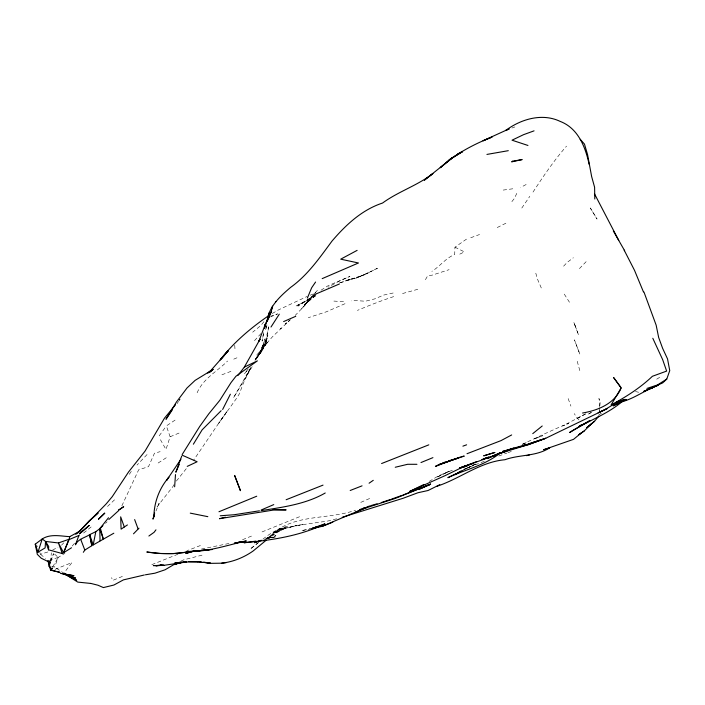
<?xml version="1.0" encoding="UTF-8"?>
<svg xmlns="http://www.w3.org/2000/svg" width="705" height="705" viewBox="0 0 705 705"><rect width="100%" height="100%" fill="white"/><g stroke="black" fill="none" stroke-linecap="round" stroke-linejoin="round"><path stroke-width="0.53" stroke-dasharray="3.52 2.64" d="M466.507 239.127L454.972 247.182L454.69 254.487C445.675 258.118 440.008 266.34 431.874 271.355M599.602 407.71L599.453 410.777L599.726 407.763M599.655 406.688L599.858 402.59L598.942 398.492L600.078 402.687L599.796 406.75M516.791 193.373L514.315 198.563L511.53 202.053M50.452 561.568L51.377 552.817M266.296 326.186L265.644 330.293L267.169 324.097M263.696 332.637L262.084 341.088L263.846 331.914M175.087 420.101L166.362 425.917L170.117 436.756L165.975 449.464L160.449 439.7M50.769 561.506L53.509 553.681L50.584 561.48M155.955 511.019L159.189 503.203L157.109 506.789L172.875 486.635L174.629 483.489M51.712 566.697L54.62 567.04L58.215 557.399L64.922 553.328M121.868 505.811L138.674 469.786L148.491 466.684L154.483 453.2L160.158 451.649M259.422 354.025L262.683 349.83L267.856 335.078C266.111 340.823 263.573 350.57 259.59 353.831L267.239 338.488L262.683 349.83L255.228 360.229M256.241 359.153L259.696 353.055L263.608 343.705L258.382 354.668L254.672 360.713M259.59 353.831L266.534 341.572L254.681 360.607L261.775 350.614L254.399 360.828M262.595 347.891L256.629 358.343L263.573 345.485L256.541 359.471M52.708 566.908L58.215 557.399L54.488 553.98M425.415 279.709L427.697 275.752L432.236 275.126L449.111 269.662M252.196 366.653L233.443 397.902L250.68 367.834L243.569 382.744L239.303 393.936L236.607 398.272L218.709 423.229L193.408 460.497M197.127 392.791C203.119 378.62 217.21 371.403 227.592 361.031M177.008 403.718L178.568 401.339M179.079 400.546L180.119 398.959L178.779 400.66M129.323 474.315L131.394 471.248M521.806 208.054L529.834 196.29M258.056 355.153L267.688 341.969L264.542 345.873L272.597 336.602L289.623 320.378L285.164 323.983L290.539 319.682M159.18 435.875L166.362 425.926M248.248 368.918L244.476 373.765L247.147 370.451M176.365 481.066L186.693 468.164M586.146 261.661L579.052 269.002M263.934 321.683L260.806 325.543L252.681 332.196M533.006 192.095C543.273 176.347 554.007 160.44 566.547 146.129M264.542 345.873L265.767 344.419L256.409 355.47M72.21 546.014L75.567 542.154M315.787 295.527L304.304 304.868L317.453 290.319L301.414 309.019L308.429 300.929L305.009 305.265L295.201 315.408M254.487 340.647L261.017 333.571M147.063 454.54L137.008 465.071M563.603 266.19L567.049 262.524L573.368 257.748M61.547 545.176L63.767 542.85M105.521 523.313L107.089 521.815M107.513 506.446L115.206 499.202M267.997 538.62C290.002 512.746 326.512 520.519 355.576 510.191M304.304 304.868L314.615 295.818L306.058 303.317M83.622 533.042L92.364 525.948M258.805 542.18L250.099 549.169L258.083 542.876M314.844 294.69L308.719 299.352L297.88 306.093L316.563 293.712L306.869 300.586L295.686 306.19L316.642 295.325M262.868 539.21C270.226 533.174 278.598 528.345 287.957 526.194L276.386 530.988L280.176 528.115L271.989 534.919L282.608 528.635L272.861 534.082L266.922 538.267M598.554 415.245L602.599 412.293M158.131 463.018L166.926 457.316M321.022 290.213L328.23 285.64L349.927 276.43L340.251 280.608L328.107 287.208M656.69 379.175L661.757 376.056M429.222 481.4L438.783 475.69L448.926 471.434L436.474 477.4L448.926 471.434M526.159 184.516L520.704 187.415M267.098 538.602L274.254 534.478L267.072 538.497M475.099 464.269L463.811 469.83M272.253 313.487L278.898 309.698L307.283 296.373M52.505 550.138L57.925 547.159M591.319 412.416L587.653 414.425L591.398 412.469M265.591 538.682L283.877 528.9L296.312 525.577L284.89 528.292L275.488 532.698L286.036 527.948L284.89 528.292L302.692 524.538L295.051 525.851M585.256 414.055L575.835 419.123L587.168 413.121M522.141 444.361C537.607 437.303 552.782 429.583 568.688 423.361L562.696 425.97L581.493 416.073M463.908 469.883L466.613 468.437M475.99 463.952L467.671 467.829M497.228 227.548L507.045 222.657M459.757 254.161L464.41 251.896L454.972 247.182M180.912 561.18L183.767 559.814L203.163 554.87M467.547 467.988L475.047 464.401M345.045 303.696L326.283 311.83L308.252 317.691M273.161 532.654L282.414 528.327M463.908 469.512L466.728 468.252M360.775 502.383L370.592 498.074M522.987 444.159L526.573 442.608L522.758 444.176M270.5 316.898L277.585 313.875L270.984 316.148M233.743 359.162L237.065 357.752M339.396 282.925L364.802 274.624L356.157 278.061L345.943 280.44L355.117 278.14L339.775 282.943M170.117 436.756L179.643 432.826M122.379 576.417L112.597 580.462L111.619 577.642M151.822 564.652L178.136 554.148M242.511 539.722L252.073 535.853M299.563 516.721L261.573 532.116M463.811 469.301L484.82 461.114M310.165 295.201L314.95 293.333M200.414 545.52L186.878 550.764M536.417 438.078L542.744 435.681L532.98 439.4M221.908 374.787L231.249 371.244M470.737 237.744L479.55 234.518M268.244 538.549L275.972 535.641L267.089 538.347M511.909 128.046L514.897 126.935M55.069 569.34L71.901 562.572L63.864 573.244L54.62 567.04M507.979 452.663L512.086 451.156M498.779 456.003L506.957 453.033M452.39 470.305L446.221 472.473L450.292 471.143M393.707 296.585L384.86 299.625A116.096 24.516 -23.3 0 0 357.409 310.411M49.015 560.528L58.215 557.399M39.736 552.394L40.538 554.262L47.984 551.918M402.52 293.544L419.193 288.909M512.799 188.79L502.762 190.138M336.655 518.792L328.01 521.004L298.418 525.26M312.553 528.098L301.317 530.75L310.209 529.032M393.17 292.998L383.661 295.069L374.875 298.841L365.446 301.229L354.659 300.515L351.372 300.894M201.436 549.036L228.931 543.502M266.129 538.752L276.272 536.761L266.164 538.673M333.888 301.07L344.719 301.819M635.487 391.557L638.668 392.262M40.538 554.262L45.437 558.457M578.99 419.951L576.029 416.717L574.337 413.588M564.256 294.1L570.583 303.996M541.299 287.993L537.457 279.092L535.351 271.601M36.545 544.921L37.339 546.789M568.168 398.589L570.918 406.168M577.219 361.277L579.871 370.777M234.73 345.221L235.003 349.416M268.623 326.873L266.525 339.475L265.177 343.009L268.623 326.873M264.974 338.973L262.736 347.133L259.511 354.359L264.437 342.665L261.361 350.685L264.974 338.973M250.68 367.834L246.635 375.527L250.698 367.816M227.001 411.42L218.709 423.229L227.001 411.42M281.189 328.081L280.528 328.618L281.189 328.081M377.431 268.27L365.657 274.113L377.431 268.27M368.16 272.888L356.157 278.061L368.16 272.888M591.301 209.579L590.305 207.966L597.056 219.061L591.301 209.579M579.801 354.033L574.452 339.854L579.801 354.033M575.174 325.798L573.65 322L578.593 335.042L575.174 325.798"/><path stroke-width="1.06" d="M71.513 547.767L62.296 553.548L48.513 549.829L48.707 546.516L45.534 541.449L42.23 538.946L35.25 544.163L37.312 554.359L41.251 558.237L50.337 562.66L48.751 566.353M62.296 553.548L58.427 542.956L63.582 552.72L69.24 539.184L58.427 542.956L45.534 541.449L45.138 547.891L37.964 552.191L35.25 544.163M174.637 486.794L175.492 474.588M267.107 321.048C268.79 306.649 280.193 296.259 290.61 287.384C307.741 275.153 319.656 257.73 332.029 241.057C345.847 224.895 361.903 209.817 382.551 203.04C398.36 191.469 417.36 185.618 432.905 173.562L424.313 180.198L452.372 157.832L461.766 152.069L449.173 159.903L440.255 167.719L452.372 157.832L449.173 159.903C462.462 150.509 477.029 142.824 492.222 137.017M264.631 327.834L264.727 327.332M264.921 326.283L265.318 324.194L271.628 310.976L267.16 321.559M264.507 328.415L265.318 324.194L258.911 341.229L260.127 339.07L244.291 367.173M113.822 533.209L93.175 544.947L95.818 531.676L99.766 528.706L108.499 517.752M267.918 318.634L268.288 316.906M267.997 318.457L269.328 312.756L268.473 316.043M268.684 317.902L269.945 312.738L265.071 326.362M154.659 513.002L152.967 519.127L154.087 516.086M271.513 309.918L272.571 306.146L271.443 310.121M37.964 552.191L42.23 538.946C50.39 533.623 60.674 536.152 69.716 536.655L80.203 530.953M652.953 387.494L648.23 389.389L658.126 385.23L643.691 391.434L662.726 382.868L666.763 379.087L669.75 370.601L667.538 358.924L662.638 348.367L658.664 337.492L656.152 325.164L643.965 292.029M181.758 455.985L175.853 472.227L179.237 464.401M63.582 552.72L68.72 539.73L78.907 535.483L75.435 544.789C77.92 539.078 84.891 537.686 89.702 534.69L91.861 545.679L84.82 550.076L83.331 552.288M307.354 298.1L311.654 287.772L315.576 282.035M78.572 536.276L78.907 535.483M222.648 409.464L230.359 394.218M193.364 444.212L202.132 429.838L221.114 410.724M52.161 567.851L50.575 570.063L47.984 560.872L49.2 563.753M182.146 454.575L199.7 426.481L208.839 413.764L219.784 400.343L231.011 382.621L235.928 376.267L257.395 360.863L244.415 367.076M270.993 327.023L279.286 314.166M180.903 459.237L166.609 480.361L168.892 477.214C159.374 488.045 153.998 502.498 153.893 516.897M172.284 409.949L165.983 419.255L176.373 402.114L187.001 387.997L195.126 380.365L213.016 369.411L209.182 372.469M594.562 421.255L586.886 427.547L594.562 421.255L598.765 416.17M133.501 533.817L138.973 528.195M275.523 302.031L275.911 301.493M155.955 529.834L154.095 532.301L148.878 536.029M237.779 375.598L244.071 367.472M175.422 404.899L164.512 418.127L145.027 451.13L128.539 472.015L112.245 496.664L106.147 503.952L77.753 533.006M207.755 373.156L210.98 370.345L227.724 351.39L221.15 358.642C234.694 341.537 251.271 327.561 269.239 315.285M224.895 354.65L228.235 350.764L220.172 359.938L224.216 355.408M79.136 531.808L89.271 520.933L97.951 513.117L89.271 520.933L80.608 530.081M68.72 539.73L69.24 539.184M100.031 528.547L102.93 525.586M584.251 430.931L578.928 434.65L584.251 430.931L591.451 423.784M81.516 529.191L75.77 534.346M581.123 433.108L573.535 439.347L543.811 449.675M69.716 536.655L69.319 538.972M108.861 519.488L118.537 510.72M266.419 540.021L253.183 550.957C243.877 557.514 232.95 561.938 221.599 563.189L209.984 563.357L203.093 562.229M532.751 433.637L542.224 425.987M208.997 372.592L212.936 369.429L208.962 372.637M52.487 568.671L51.06 569.755L47.984 560.872M118.634 510.235L123.71 506.666L118.458 510.094M369.085 483.216L373.271 480.316M124.318 526.97L121.101 529.173L120.67 516.836L124.318 526.97L127.42 524.943M578.77 426.56L581.264 424.877M616.919 402.282L604.291 410.099L598.14 412.786L607.507 408.415L545.74 438.272L528.433 444.626L502.771 451.376L524.449 445.075M666.763 379.087L657.474 384.956L646.987 388.411M499.96 453.236C484.335 465.6 465.582 469.451 447.86 477.69L456.32 473.531M174.25 564.37L165.023 569.807L154.994 573.183L145.406 574.804M342.26 517.285L403.137 498.259L418.003 492.724L428.05 490.513L439.779 484.67M423.961 484.45L409.42 491.561L445.049 475.663L465.185 465.89L459.449 468.155L467.071 466.04L459.669 468.014M263.52 540.664L265.309 539.633M461.202 471.072L454.892 474.694L463.009 470.367M578.884 426.613L590.173 420.462L569.508 432.57C586.622 421.246 606.741 414.91 622.348 401.401L613.13 405.842L626.489 399.541L616.628 402.819C630.314 400.986 641.101 392.491 653.473 387.248M511.671 434.941L501.017 440.616L467.01 453.72M325.243 492.989C305.899 504.137 283.022 507.195 261.291 510.587M498.946 453.491L494.24 455.932L500.048 453.112M457.263 473.073L461 471.222M95.818 531.676L89.526 534.707L91.861 545.679M495.077 454.928L487.314 458.567L500.197 452.874L497.157 454.011M187.213 466.384L197.127 461.757L182.551 455.351M322.185 278.625L358.466 262.983L340.7 259.176L357.127 250.372M311.205 528.838L322.335 526.291L365.349 507.944L355.047 512.385M315.214 294.302L339.44 283.956M440.369 464.146L435.417 466.366L459.836 457.219M442.343 463.264L445.313 461.934M218.964 511.751L256.743 496.214M283.63 321.586L295.765 316.298M476.8 461.563L459.449 468.155L506.939 450.944L497.325 454.046M261.158 510.015L273.769 504.604M491.306 137.396L483.004 140.788L509.072 128.892M286.133 499.739L323.031 485.119M420.982 462.542L432.932 457.642M428.816 444.846L381.59 463.537M350.191 490.486L362.062 485.842M322.335 526.291L332.795 522.185M401.894 495.439L391.531 499.114M508.922 129.165L505.934 130.284C521.11 119.075 542.215 112.809 560.105 121.375C578.144 128.248 585.344 146.869 589.133 164.318M437.162 486.194C460.321 478.528 479.946 462.013 504.947 459.722C519.691 454.364 535.923 456.681 549.68 447.842L543.652 449.719M483.921 458.849L487.005 457.712M402.907 495.06L430.579 484.159L418.558 489.534L430.579 484.159L395.073 498.497L363.454 508.737M534.055 130.848L523.533 134.681L512.015 140.189L527.948 145.459M359.515 509.662L364.635 507.794M366.679 507.045L369.746 505.934M462.903 446.159L466.613 444.82M619.536 401.383L625.132 399.382L616.963 401.815M483.912 458.867L489.041 457.043L481.85 459.545M535.254 441.973L545.74 438.272L528.38 443.947M315.056 527.34L324.917 523.859C299.634 536.117 271.76 540.18 244.062 542.753L255.889 541.114M497.333 454.152L528.257 444.652L542.03 439.629L532.434 442.652M261.211 540.312L254.382 542.691L261.255 540.347M462.357 467.177L472.817 463.608M174.523 564.617L181.458 562.29M381.255 502.559L390.508 499.457M620.938 387.512L613.588 377.51L620.849 387.512M526.82 444.458L524.035 445.366L534.231 442.282M194.042 550.878L185.759 553.451L194.756 551.028M448.389 460.885L457.801 458.153L438.149 464.859L464.251 456.082L460.867 456.84M370.795 505.626L377.087 503.811M181.458 562.202L174.532 564.212L185.001 561.585M314.077 527.684L312.553 528.098L323.648 525.181L315.135 527.402M363.278 508.499L366.133 507.759L362.969 508.49M225.397 517.214L219.466 518.695L273.778 510.006L286.133 509.891L273.099 509.503M212.249 549.53L189.099 551.477C208.856 551.777 227.327 545.097 246.327 540.964L234.333 543.194L245.525 541.493L238.361 542.171M582.533 413.024C598.104 410.345 614.672 403.701 621.096 388.041L611.12 404.855C625.899 397.1 640.325 387.759 652.407 376.285L666.639 371.094L662.674 359.682L652.804 338.277M395.249 467.256L407.649 464.287L416.955 464.304M144.34 574.989L123.419 579.88L113.902 585.035L103.397 587.582L97.977 585.229L90.399 583.308M526.564 455.65L529.358 455.007M486.935 154.421L508.296 150.685M176.567 562.916L174.399 563.304L176.426 562.978M178.726 562.537L180.885 562.149M210.451 549.503L173.289 553.636L160.308 553.478L146.807 552.006C161.013 554.315 175.554 554.262 189.707 551.618M161.815 565.022L160.061 565.331L161.868 565.066M178.453 562.643L180.48 562.308M259.414 510.799L234.21 514.729L220.216 515.787M89.702 534.69L93.175 544.947M161.709 565.066L155.84 565.824L163.921 565.234L153.346 565.613L164.045 565.313L186.64 561.947L175.148 563.216L186.349 562.008L198.22 562.008L210.363 562.995L204.203 562.264M221.599 563.189L226.455 562.564M185.688 552.315L190.949 551.715M193.205 551.469L197.268 551.01M198.942 550.693L209.429 549.574M197.224 561.647L201.313 561.903M188.728 561.533L197.629 561.647M207.834 516.668L190.262 513.134M89.791 583.335L77.779 582.101L65.239 574.214L76.713 580.321L63.661 573.456L75.62 578.118L61.961 573.544L74.007 575.729L60.339 573.35M99.766 528.706L100.039 540.814M59.705 572.337L50.575 570.063L59.916 572.319M63.124 573.482L64.534 573.967M48.707 561.259L50.337 562.66M580.189 139.29L584.471 144.093L587.565 154.598L591.636 176.523L594.597 187.239L594.8 199.004M613.306 230.949L624.639 250.707M618.752 240.414L594.465 193.76M624.163 250.143L634.5 270.306L643.462 291.958M48.513 549.829L45.534 541.449M80.696 539.29L84.82 550.076M138.065 528.847L134.646 519.585M98.497 519.206L104.71 513.178L98.497 519.206M89.138 525.516L79.506 533.808L89.138 525.516M100.348 528.115L99.678 528.697L103.256 538.902L100.348 528.115M512.667 161.198L511.645 161.868L522.158 159.577L512.667 161.198M461.625 152.095L457.853 153.954L462.577 151.637L461.625 152.095M510.12 449.296L499.783 453.359L513.592 448.142L510.12 449.296M494.795 452.469L483.815 455.791L494.795 452.469M239.524 488.195L234.633 475.443L240.414 490.698L239.524 488.195"/></g></svg>
